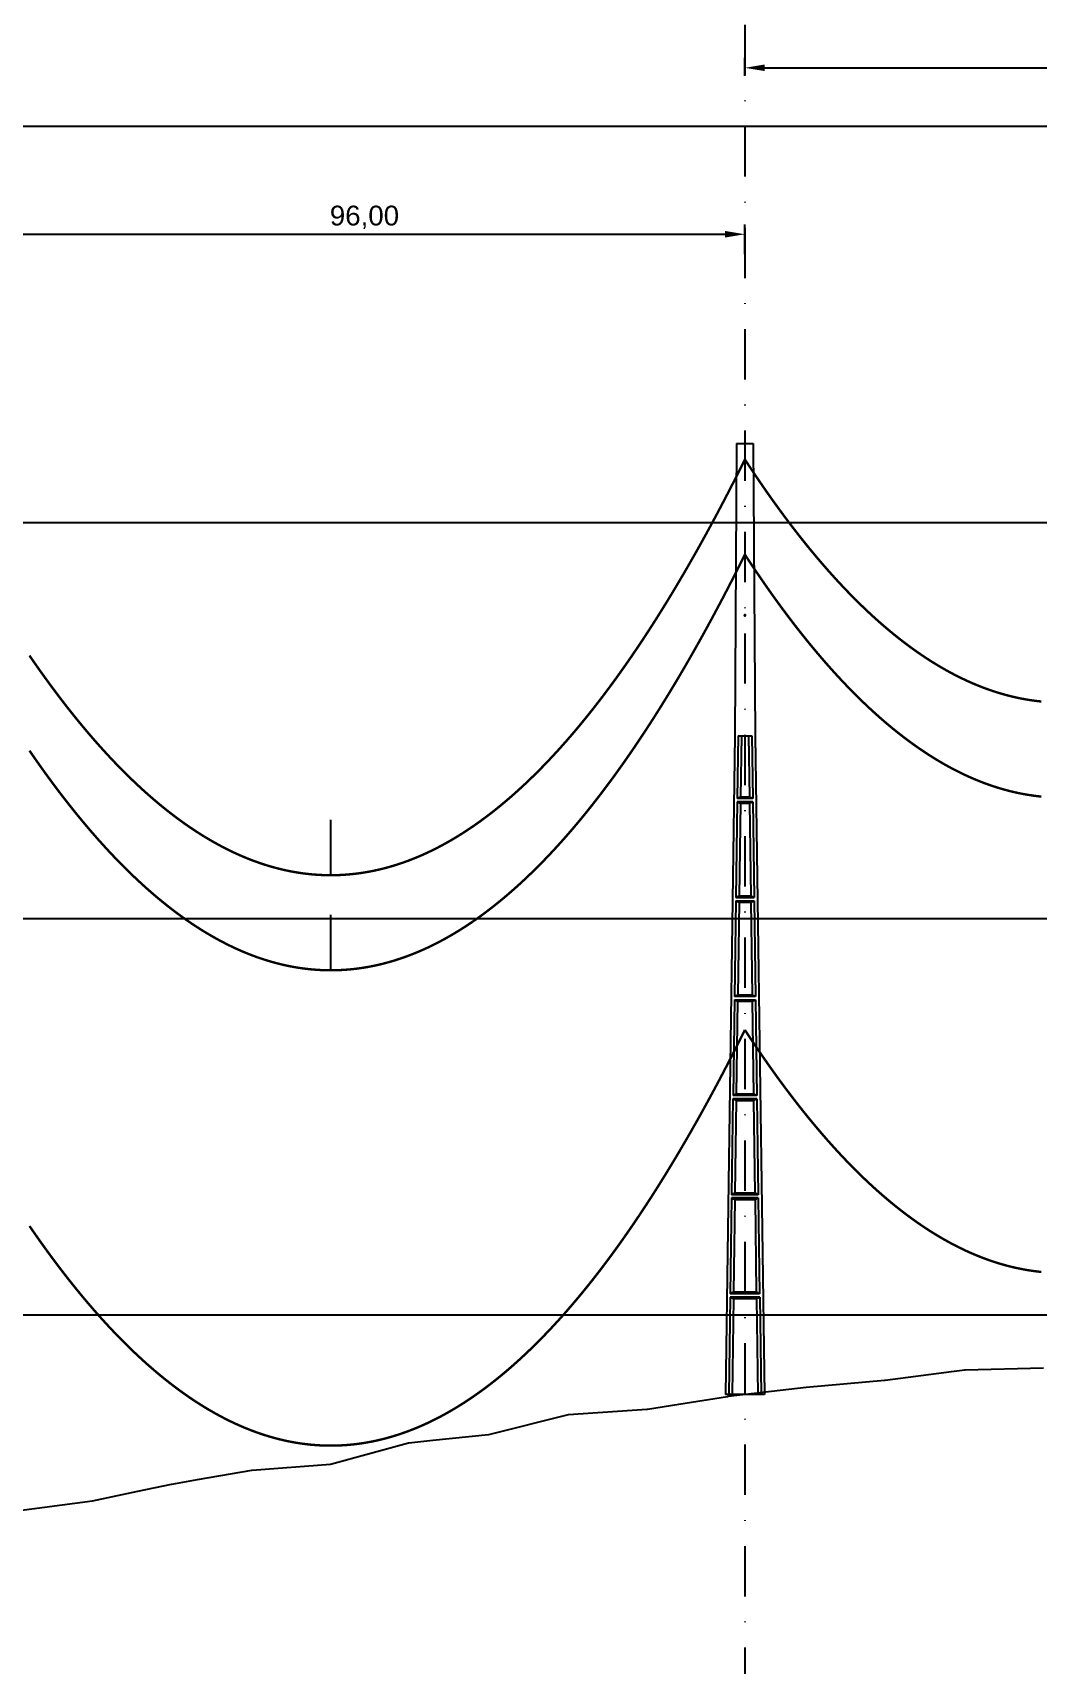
# Model space of a CAD drawing. Header units: metres. Extents: x -121 to 9872, y 3505 to 10721.
# Drawn here: x 7961.8 to 8088.5, y 8705.9 to 8911.8 of the extents above; entities that cross this region are included whole.
import ezdxf

# ---------------------------------------------------------------- set-up
doc = ezdxf.new("R2010")
doc.units = ezdxf.units.M
doc.header["$PDMODE"] = 2
doc.linetypes.add('DASHDOT', pattern=[25.4, 12.7, -6.35, 0, -6.35])
for name, color, linetype in [('CON-EOL- CA MAGNOLIA', 210, 'Continuous'), ('CON-EOL- PROJEÇÃO', 22, 'Continuous'), ('cotas', 7, 'Continuous'), ('Grade', 9, 'Continuous'), ('Ind.Rot', 8, 'DASHDOT'), ('Modelo_CotaTerreno_Perfil', 7, 'Continuous'), ('POSTE DT', 7, 'Continuous')]:
    doc.layers.add(name, color=color, linetype=linetype)
doc.styles.get("Standard").update_dxf_attribs({"font": 'arial.ttf'})
doc.dimstyles.new('ISO-25', dxfattribs={"dimtxt": 2.5, "dimasz": 2.5, "dimexe": 1.25, "dimexo": 0.625, "dimtad": 1, "dimzin": 1, "dimtxsty": 'Standard', "dimcen": 2.5, "dimaunit": 1, "dimadec": 3, "dimazin": 3, "dimtfac": 1, "dimtmove": 0, "dimatfit": 3, "dimfxlon": 1, "dimarcsym": 0})

# ---------------------------------------------------------------- blocks, each defined once
blk = doc.blocks.new('*U1')
at = {"layer": 'POSTE DT', "extrusion": (0, 1, 0)}
for p, q in [((-3.31, 378.23), (-4.05, 262)), ((-3.31, 378.23), (3.31, 378.23)), ((3.31, 378.23), (4.06, 262)), ((-4.05, 262), (-7.72, 0)), ((-4.05, 262), (-4.05, 262)), ((-2.73, 262), (-3.08, 237.05)), ((-2.73, 262), (2.75, 262)), ((-1.42, 262), (-1.77, 237.57)), ((1.43, 262), (1.77, 237.57)), ((2.75, 262), (3.1, 237.05)), ((4.06, 262), (7.72, 0)), ((-3.1, 235.74), (-3.63, 197.65)), ((3.11, 235.73), (-3.1, 235.74)), ((3.1, 237.05), (-3.08, 237.05)), ((-1.8, 235.21), (-2.32, 198.19)), ((1.8, 235.21), (2.32, 198.19)), ((3.11, 235.73), (3.65, 197.65)), ((-3.65, 196.34), (-4.19, 158.25)), ((-2.35, 195.8), (-2.87, 158.8)), ((2.35, 195.8), (2.87, 158.8)), ((3.66, 196.34), (4.2, 158.25)), ((-4.21, 156.94), (-4.74, 118.85)), ((-2.9, 156.39), (-3.42, 119.41)), ((2.91, 156.39), (3.42, 119.41)), ((4.21, 156.94), (4.75, 118.85)), ((-4.76, 117.54), (-5.29, 79.45)), ((4.77, 117.54), (-4.76, 117.54)), ((4.75, 118.85), (-4.74, 118.85)), ((-3.46, 116.98), (-3.97, 80.02)), ((3.46, 116.98), (3.98, 80.02)), ((4.77, 117.54), (5.3, 79.45)), ((-5.31, 78.14), (-5.85, 40.06)), ((5.32, 78.14), (-5.31, 78.14)), ((5.3, 79.45), (-5.29, 79.45)), ((5.32, 78.14), (5.85, 40.06)), ((-4.01, 77.57), (-4.53, 40.63)), ((4.01, 77.57), (4.53, 40.63)), ((5.85, 40.06), (-5.85, 40.06)), ((-5.86, 38.74), (-6.41, 0)), ((5.87, 38.74), (-5.86, 38.74)), ((-4.56, 38.17), (-5.1, 0)), ((4.56, 38.17), (5.1, 0)), ((5.87, 38.74), (6.41, 0)), ((-6.41, 0), (-7.72, 0)), ((-5.1, 0), (-6.41, 0)), ((5.1, 0), (-5.1, 0)), ((6.41, 0), (5.1, 0)), ((7.72, 0), (6.41, 0))]:
    blk.add_line(p, q, dxfattribs=at)
at = {"layer": 'POSTE DT', "ltscale": 3}
for points in [[(-3.65, 196.34), (3.66, 196.34)], [(-3.63, 197.65), (3.65, 197.65)], [(-4.21, 156.94), (4.21, 156.94)], [(4.2, 158.25), (-4.19, 158.25)]]:
    blk.add_lwpolyline(points, dxfattribs=at)
at = {"layer": 'POSTE DT'}
for points, knots in [([(0.25, 309.94), (0.25, 309.93), (0.25, 309.93), (0.25, 309.92), (0.25, 309.91), (0.25, 309.9), (0.25, 309.89), (0.24, 309.85), (0.22, 309.82), (0.19, 309.77), (0.16, 309.74), (0.11, 309.71), (0.08, 309.7), (0.01, 309.68), (-0.02, 309.68), (-0.08, 309.7), (-0.11, 309.71), (-0.16, 309.74), (-0.18, 309.76), (-0.21, 309.8), (-0.22, 309.82), (-0.24, 309.85), (-0.24, 309.87), (-0.25, 309.89), (-0.25, 309.9), (-0.25, 309.92), (-0.25, 309.92), (-0.25, 309.93), (-0.25, 309.94), (-0.25, 309.95), (-0.25, 309.95), (-0.25, 309.96), (-0.25, 309.97), (-0.24, 310), (-0.23, 310.02), (-0.21, 310.07), (-0.2, 310.09), (-0.15, 310.14), (-0.13, 310.15), (-0.07, 310.18), (-0.03, 310.19), (0.03, 310.19), (0.06, 310.18), (0.12, 310.16), (0.14, 310.14), (0.18, 310.11), (0.2, 310.09), (0.21, 310.06), (0.22, 310.05), (0.23, 310.04), (0.24, 310.01), (0.24, 309.99), (0.25, 309.97), (0.25, 309.96), (0.25, 309.95), (0.25, 309.94), (0.25, 309.94), (0.25, 309.94), (0.25, 309.94)], [-54.728303, -54.728303, -54.728303, -54.728303, -54.309038, -54.309038, -53.647169, -53.647169, -52.532885, -52.532885, -48.86224, -48.86224, -45.282765, -45.282765, -41.52867, -41.52867, -37.867486, -37.867486, -34.454589, -34.454589, -31.301423, -31.301423, -28.48103, -28.48103, -26.961755, -26.961755, -25.7544, -25.7544, -25.136228, -25.136228, -24.64409, -24.64409, -24.094201, -24.094201, -23.191199, -23.191199, -20.494482, -20.494482, -17.342863, -17.342863, -13.645538, -13.645538, -9.835989, -9.835989, -6.296781, -6.296781, -3.005029, -3.005029, 0, 0, 0, 1.527594, 1.527594, 3.697216, 3.697216, 4.489727, 4.489727, 5.01438, 5.01438, 5.095313, 5.095313, 5.095313, 5.095313]), ([(-3.1, 235.74), (-2.88, 235.65), (-2.67, 235.56), (-2.23, 235.39), (-2.02, 235.3), (-1.8, 235.21)], [0.055576, 0.055576, 0.055576, 0.055576, 56.767409, 56.767409, 113.50757, 113.50757, 113.50757, 113.50757]), ([(-1.77, 237.57), (-1.99, 237.49), (-2.21, 237.4), (-2.64, 237.22), (-2.86, 237.14), (-3.08, 237.05)], [0, 0, 0, 0, 56.660495, 56.660495, 113.412826, 113.412826, 113.412826, 113.412826]), ([(-1.8, 235.21), (-1.2, 235.21), (-0.6, 235.21), (0.6, 235.21), (1.2, 235.21), (1.8, 235.21)], [0, 0, 0, 0, 68.567797, 68.567797, 137.136247, 137.136247, 137.136247, 137.136247]), ([(1.77, 237.57), (1.18, 237.57), (0.59, 237.57), (-0.59, 237.57), (-1.18, 237.57), (-1.77, 237.57)], [0, 0, 0, 0, 67.306894, 67.306894, 134.614447, 134.614447, 134.614447, 134.614447]), ([(3.1, 237.05), (2.87, 237.14), (2.65, 237.23), (2.21, 237.4), (1.99, 237.49), (1.77, 237.57)], [0, 0, 0, 0, 56.738948, 56.738948, 113.38731, 113.38731, 113.38731, 113.38731]), ([(1.8, 235.21), (2.02, 235.3), (2.24, 235.38), (2.68, 235.56), (2.89, 235.65), (3.11, 235.73)], [0, 0, 0, 0, 56.845349, 56.845349, 113.599799, 113.599799, 113.599799, 113.599799]), ([(-3.65, 196.34), (-3.43, 196.25), (-3.22, 196.16), (-2.78, 195.98), (-2.57, 195.89), (-2.35, 195.8)], [0.054307, 0.054307, 0.054307, 0.054307, 63.527131, 63.527131, 127.063246, 127.063246, 127.063246, 127.063246]), ([(-2.32, 198.19), (-2.54, 198.1), (-2.76, 198.01), (-3.2, 197.83), (-3.41, 197.74), (-3.63, 197.65)], [0, 0, 0, 0, 63.412073, 63.412073, 126.777421, 126.777421, 126.777421, 126.777421]), ([(-2.35, 195.8), (-1.57, 195.8), (-0.78, 195.8), (0.79, 195.8), (1.57, 195.8), (2.35, 195.8)], [0, 0, 0, 0, 89.585713, 89.585713, 179.17191, 179.17191, 179.17191, 179.17191]), ([(2.32, 198.19), (1.55, 198.19), (0.77, 198.19), (-0.77, 198.19), (-1.55, 198.19), (-2.32, 198.19)], [0, 0, 0, 0, 88.31008, 88.31008, 176.620652, 176.620652, 176.620652, 176.620652]), ([(3.65, 197.65), (3.43, 197.74), (3.2, 197.83), (2.76, 198.01), (2.54, 198.1), (2.32, 198.19)], [0, 0, 0, 0, 63.488119, 63.488119, 126.880939, 126.880939, 126.880939, 126.880939]), ([(2.35, 195.8), (2.57, 195.89), (2.79, 195.98), (3.23, 196.16), (3.45, 196.25), (3.66, 196.34)], [0, 0, 0, 0, 63.60246, 63.60246, 127.109696, 127.109696, 127.109696, 127.109696]), ([(-4.21, 156.94), (-3.99, 156.85), (-3.77, 156.75), (-3.34, 156.57), (-3.12, 156.48), (-2.9, 156.39)], [0.053423, 0.053423, 0.053423, 0.053423, 70.429742, 70.429742, 140.90167, 140.90167, 140.90167, 140.90167]), ([(-2.87, 158.8), (-3.09, 158.71), (-3.31, 158.62), (-3.75, 158.43), (-3.97, 158.34), (-4.19, 158.25)], [0, 0, 0, 0, 70.301707, 70.301707, 140.590947, 140.590947, 140.590947, 140.590947]), ([(-2.9, 156.39), (-1.94, 156.39), (-0.97, 156.39), (0.97, 156.39), (1.94, 156.39), (2.91, 156.39)], [0, 0, 0, 0, 110.60219, 110.60219, 221.20473, 221.20473, 221.20473, 221.20473]), ([(2.87, 158.8), (1.92, 158.8), (0.96, 158.8), (-0.96, 158.8), (-1.91, 158.8), (-2.87, 158.8)], [0, 0, 0, 0, 109.314454, 109.314454, 218.629264, 218.629264, 218.629264, 218.629264]), ([(4.2, 158.25), (3.98, 158.34), (3.76, 158.44), (3.31, 158.62), (3.09, 158.71), (2.87, 158.8)], [0, 0, 0, 0, 70.379198, 70.379198, 140.659718, 140.659718, 140.659718, 140.659718]), ([(2.91, 156.39), (3.12, 156.48), (3.34, 156.57), (3.78, 156.75), (4, 156.85), (4.21, 156.94)], [0, 0, 0, 0, 70.506649, 70.506649, 140.914701, 140.914701, 140.914701, 140.914701]), ([(-4.76, 117.54), (-4.54, 117.45), (-4.32, 117.35), (-3.89, 117.17), (-3.67, 117.07), (-3.46, 116.98)], [0.052784, 0.052784, 0.052784, 0.052784, 77.438432, 77.438432, 154.950301, 154.950301, 154.950301, 154.950301]), ([(-3.42, 119.41), (-3.64, 119.32), (-3.86, 119.23), (-4.3, 119.04), (-4.52, 118.95), (-4.74, 118.85)], [0, 0, 0, 0, 77.299547, 77.299547, 154.618634, 154.618634, 154.618634, 154.618634]), ([(-3.46, 116.98), (-2.3, 116.98), (-1.15, 116.98), (1.15, 116.98), (2.31, 116.98), (3.46, 116.98)], [0, 0, 0, 0, 131.617604, 131.617604, 263.235447, 263.235447, 263.235447, 263.235447]), ([(3.42, 119.41), (2.28, 119.41), (1.14, 119.41), (-1.14, 119.41), (-2.28, 119.41), (-3.42, 119.41)], [0, 0, 0, 0, 130.319901, 130.319901, 260.640046, 260.640046, 260.640046, 260.640046]), ([(4.75, 118.85), (4.53, 118.95), (4.31, 119.04), (3.87, 119.23), (3.64, 119.32), (3.42, 119.41)], [0, 0, 0, 0, 77.381597, 77.381597, 154.66183, 154.66183, 154.66183, 154.66183]), ([(3.46, 116.98), (3.68, 117.07), (3.89, 117.17), (4.33, 117.35), (4.55, 117.45), (4.77, 117.54)], [0, 0, 0, 0, 77.520013, 77.520013, 154.938747, 154.938747, 154.938747, 154.938747]), ([(-5.31, 78.14), (-5.09, 78.05), (-4.88, 77.95), (-4.44, 77.76), (-4.23, 77.67), (-4.01, 77.57)], [0.052308, 0.052308, 0.052308, 0.052308, 84.527725, 84.527725, 169.158824, 169.158824, 169.158824, 169.158824]), ([(-3.97, 80.02), (-4.19, 79.93), (-4.41, 79.83), (-4.85, 79.64), (-5.07, 79.55), (-5.29, 79.45)], [0, 0, 0, 0, 84.379671, 84.379671, 168.809376, 168.809376, 168.809376, 168.809376]), ([(3.98, 80.02), (2.65, 80.02), (1.33, 80.02), (-1.32, 80.02), (-2.65, 80.02), (-3.97, 80.02)], [0, 0, 0, 0, 151.326157, 151.326157, 302.652465, 302.652465, 302.652465, 302.652465]), ([(5.3, 79.45), (5.08, 79.55), (4.86, 79.64), (4.42, 79.83), (4.2, 79.93), (3.98, 80.02)], [0, 0, 0, 0, 84.46863, 84.46863, 168.833721, 168.833721, 168.833721, 168.833721]), ([(4.01, 77.57), (4.23, 77.67), (4.45, 77.76), (4.88, 77.95), (5.1, 78.05), (5.32, 78.14)], [0, 0, 0, 0, 84.616316, 84.616316, 169.129178, 169.129178, 169.129178, 169.129178]), ([(-4.01, 77.57), (-2.67, 77.57), (-1.34, 77.57), (1.34, 77.57), (2.67, 77.57), (4.01, 77.57)], [0, 0, 0, 0, 152.632212, 152.632212, 305.264569, 305.264569, 305.264569, 305.264569]), ([(-4.53, 40.63), (-4.75, 40.53), (-4.97, 40.44), (-5.41, 40.25), (-5.63, 40.15), (-5.85, 40.06)], [0, 0, 0, 0, 91.523648, 91.523648, 183.126775, 183.126775, 183.126775, 183.126775]), ([(4.53, 40.63), (3.02, 40.63), (1.51, 40.63), (-1.51, 40.63), (-3.02, 40.63), (-4.53, 40.63)], [0, 0, 0, 0, 172.33304, 172.33304, 344.666151, 344.666151, 344.666151, 344.666151]), ([(5.85, 40.06), (5.63, 40.15), (5.41, 40.25), (4.97, 40.44), (4.75, 40.53), (4.53, 40.63)], [0, 0, 0, 0, 91.621326, 91.621326, 183.137324, 183.137324, 183.137324, 183.137324]), ([(-5.86, 38.74), (-5.65, 38.65), (-5.43, 38.55), (-5, 38.36), (-4.78, 38.26), (-4.56, 38.17)], [0.026524, 0.026524, 0.026524, 0.026524, 91.679563, 91.679563, 183.466041, 183.466041, 183.466041, 183.466041]), ([(-4.56, 38.17), (-3.04, 38.17), (-1.52, 38.17), (1.52, 38.17), (3.04, 38.17), (4.56, 38.17)], [0, 0, 0, 0, 173.646192, 173.646192, 347.292451, 347.292451, 347.292451, 347.292451]), ([(4.56, 38.17), (4.78, 38.26), (5, 38.36), (5.43, 38.55), (5.65, 38.65), (5.87, 38.74)], [0, 0, 0, 0, 91.776928, 91.776928, 183.448614, 183.448614, 183.448614, 183.448614])]:
    blk.add_open_spline(points, degree=3, knots=knots, dxfattribs=at)
blk = doc.blocks.new('*D140')
at = {"layer": 'cotas', "color": 0, "lineweight": -2, "transparency": 16777216}
for p, q in [((7955.64, 8883.87), (7955.64, 8887.62)), ((8051.64, 8883.87), (8051.64, 8887.62)), ((7958.14, 8886.37), (8049.14, 8886.37))]:
    blk.add_line(p, q, dxfattribs=at)
at = {"layer": 'cotas', "color": 0, "transparency": 16777216}
for points in [[(7958.14, 8886.79), (7958.14, 8885.96), (7955.64, 8886.37)], [(8049.14, 8886.79), (8049.14, 8885.96), (8051.64, 8886.37)]]:
    blk.add_solid(points, dxfattribs=at)
at = {"layer": 'Defpoints', "color": 0, "transparency": 16777216}
for p in [(8051.64, 8886.37), (8051.64, 8859.94), (7955.64, 8844.2)]:
    blk.add_point(p, dxfattribs=at)
at = {"layer": 'cotas', "color": 0, "transparency": 16777216, "insert": (8003.64, 8888.5), "char_height": 2.5, "attachment_point": 5}
blk.add_mtext('96,00', dxfattribs=at)
blk = doc.blocks.new('*D141')
at = {"layer": 'cotas', "color": 0, "lineweight": -2, "transparency": 16777216}
for p, q in [((8051.64, 8906.38), (8051.64, 8908.63)), ((8146.79, 8906.38), (8146.79, 8908.63)), ((8054.14, 8907.38), (8144.29, 8907.38))]:
    blk.add_line(p, q, dxfattribs=at)
at = {"layer": 'cotas', "color": 0, "transparency": 16777216}
for points in [[(8054.14, 8907.8), (8054.14, 8906.97), (8051.64, 8907.38)], [(8144.29, 8907.8), (8144.29, 8906.97), (8146.79, 8907.38)]]:
    blk.add_solid(points, dxfattribs=at)
at = {"layer": 'Defpoints', "color": 0, "transparency": 16777216}
for p in [(8146.79, 8907.38), (8146.79, 8887.77), (8051.64, 8859.94)]:
    blk.add_point(p, dxfattribs=at)
at = {"layer": 'cotas', "color": 0, "transparency": 16777216, "insert": (8099.22, 8909.28), "char_height": 2.5, "attachment_point": 5}
blk.add_mtext('95.15', dxfattribs=at)

msp = doc.modelspace()

# ---------------------------------------------------------------- linework, layer by layer
at = {"layer": 'CON-EOL- CA MAGNOLIA'}
for p, q in [((7999.388, 8805.47), (7999.388, 8812.47)), ((7999.388, 8793.471), (7999.388, 8800.471)), ((7999.388, 8793.47), (7999.388, 8800.471))]:
    msp.add_line(p, q, dxfattribs=at)
at = {"layer": 'CON-EOL- CA MAGNOLIA', "const_width": 0.3}
for points in [[(7961.376, 8833.19), (7961.854, 8832.496), (7962.332, 8831.812), (7962.809, 8831.136), (7963.287, 8830.469), (7963.764, 8829.811), (7964.242, 8829.162), (7964.72, 8828.522), (7965.197, 8827.89), (7965.675, 8827.267), (7966.152, 8826.653), (7966.63, 8826.048), (7967.108, 8825.451), (7967.585, 8824.864), (7968.063, 8824.285), (7968.541, 8823.715), (7969.018, 8823.154), (7969.496, 8822.601), (7969.973, 8822.058), (7970.451, 8821.523), (7970.929, 8820.997), (7971.406, 8820.48), (7971.884, 8819.971), (7972.361, 8819.471), (7972.839, 8818.98), (7973.317, 8818.498), (7973.794, 8818.025), (7974.272, 8817.561), (7974.749, 8817.105), (7975.227, 8816.658), (7975.705, 8816.22), (7976.182, 8815.79), (7976.66, 8815.369), (7977.138, 8814.958), (7977.615, 8814.554), (7978.093, 8814.16), (7978.57, 8813.774), (7979.048, 8813.398), (7979.526, 8813.03), (7980.003, 8812.67), (7980.481, 8812.32), (7980.958, 8811.978), (7981.436, 8811.645), (7981.914, 8811.32), (7982.391, 8811.005), (7982.869, 8810.698), (7983.346, 8810.4), (7983.824, 8810.111), (7984.302, 8809.831), (7984.779, 8809.559), (7985.257, 8809.296), (7985.735, 8809.041), (7986.212, 8808.796), (7986.69, 8808.559), (7987.167, 8808.331), (7987.645, 8808.112), (7988.123, 8807.901), (7988.6, 8807.7), (7989.078, 8807.507), (7989.555, 8807.322), (7990.033, 8807.147), (7990.511, 8806.98), (7990.988, 8806.822), (7991.466, 8806.673), (7991.944, 8806.532), (7992.421, 8806.4), (7992.899, 8806.277), (7993.376, 8806.163), (7993.854, 8806.057), (7994.332, 8805.96), (7994.809, 8805.872), (7995.287, 8805.793), (7995.764, 8805.722), (7996.242, 8805.66), (7996.72, 8805.607), (7997.197, 8805.562), (7997.675, 8805.527), (7998.152, 8805.5), (7998.63, 8805.481), (7999.108, 8805.472), (7999.585, 8805.471), (8000.063, 8805.479), (8000.541, 8805.496), (8001.018, 8805.521), (8001.496, 8805.556), (8001.973, 8805.599), (8002.451, 8805.65), (8002.929, 8805.71), (8003.406, 8805.78), (8003.884, 8805.858), (8004.361, 8805.944), (8004.839, 8806.04), (8005.317, 8806.144), (8005.794, 8806.256), (8006.272, 8806.378), (8006.749, 8806.508), (8007.227, 8806.647), (8007.705, 8806.795), (8008.182, 8806.952), (8008.66, 8807.117), (8009.138, 8807.291), (8009.615, 8807.474), (8010.093, 8807.665), (8010.57, 8807.865), (8011.048, 8808.074), (8011.526, 8808.292), (8012.003, 8808.519), (8012.481, 8808.754), (8012.958, 8808.998), (8013.436, 8809.251), (8013.914, 8809.512), (8014.391, 8809.782), (8014.869, 8810.061), (8015.346, 8810.349), (8015.824, 8810.645), (8016.302, 8810.951), (8016.779, 8811.265), (8017.257, 8811.587), (8017.735, 8811.919), (8018.212, 8812.259), (8018.69, 8812.608), (8019.167, 8812.966), (8019.645, 8813.332), (8020.123, 8813.708), (8020.6, 8814.092), (8021.078, 8814.485), (8021.555, 8814.886), (8022.033, 8815.297), (8022.511, 8815.716), (8022.988, 8816.144), (8023.466, 8816.58), (8023.944, 8817.026), (8024.421, 8817.48), (8024.899, 8817.943), (8025.376, 8818.415), (8025.854, 8818.895), (8026.332, 8819.385), (8026.809, 8819.883), (8027.287, 8820.39), (8027.764, 8820.906), (8028.242, 8821.43), (8028.72, 8821.963), (8029.197, 8822.505), (8029.675, 8823.056), (8030.152, 8823.616), (8030.63, 8824.184), (8031.108, 8824.762), (8031.585, 8825.348), (8032.063, 8825.942), (8032.541, 8826.546), (8033.018, 8827.159), (8033.496, 8827.78), (8033.973, 8828.41), (8034.451, 8829.049), (8034.929, 8829.697), (8035.406, 8830.353), (8035.884, 8831.019), (8036.361, 8831.693), (8036.839, 8832.376), (8037.317, 8833.068), (8037.794, 8833.768), (8038.272, 8834.478), (8038.749, 8835.196), (8039.227, 8835.923), (8039.705, 8836.659), (8040.182, 8837.404), (8040.66, 8838.158), (8041.138, 8838.921), (8041.615, 8839.692), (8042.093, 8840.472), (8042.57, 8841.261), (8043.048, 8842.059), (8043.526, 8842.866), (8044.003, 8843.682), (8044.481, 8844.506), (8044.958, 8845.34), (8045.436, 8846.182), (8045.914, 8847.033), (8046.391, 8847.893), (8046.869, 8848.762), (8047.346, 8849.64), (8047.824, 8850.526), (8048.302, 8851.422), (8048.779, 8852.326), (8049.257, 8853.24), (8049.735, 8854.162), (8050.212, 8855.093), (8050.69, 8856.033), (8051.167, 8856.982), (8051.645, 8857.94)], [(8051.645, 8857.94), (8052.118, 8857.217), (8052.592, 8856.502), (8053.065, 8855.796), (8053.539, 8855.099), (8054.012, 8854.41), (8054.485, 8853.73), (8054.959, 8853.058), (8055.432, 8852.396), (8055.905, 8851.742), (8056.379, 8851.096), (8056.852, 8850.46), (8057.326, 8849.832), (8057.799, 8849.212), (8058.272, 8848.602), (8058.746, 8848), (8059.219, 8847.406), (8059.693, 8846.821), (8060.166, 8846.245), (8060.639, 8845.678), (8061.113, 8845.119), (8061.586, 8844.569), (8062.059, 8844.027), (8062.533, 8843.494), (8063.006, 8842.97), (8063.48, 8842.454), (8063.953, 8841.948), (8064.426, 8841.449), (8064.9, 8840.959), (8065.373, 8840.478), (8065.846, 8840.006), (8066.32, 8839.542), (8066.793, 8839.087), (8067.267, 8838.64), (8067.74, 8838.202), (8068.213, 8837.773), (8068.687, 8837.352), (8069.16, 8836.94), (8069.634, 8836.536), (8070.107, 8836.141), (8070.58, 8835.755), (8071.054, 8835.377), (8071.527, 8835.008), (8072, 8834.648), (8072.474, 8834.296), (8072.947, 8833.953), (8073.421, 8833.618), (8073.894, 8833.292), (8074.367, 8832.975), (8074.841, 8832.666), (8075.314, 8832.365), (8075.788, 8832.074), (8076.261, 8831.791), (8076.734, 8831.516), (8077.208, 8831.25), (8077.681, 8830.993), (8078.154, 8830.744), (8078.628, 8830.504), (8079.101, 8830.273), (8079.575, 8830.05), (8080.048, 8829.836), (8080.521, 8829.63), (8080.995, 8829.433), (8081.468, 8829.244), (8081.942, 8829.064), (8082.415, 8828.893), (8082.888, 8828.73), (8083.362, 8828.576), (8083.835, 8828.431), (8084.308, 8828.294), (8084.782, 8828.165), (8085.255, 8828.045), (8085.729, 8827.934), (8086.202, 8827.832), (8086.675, 8827.737), (8087.149, 8827.652), (8087.622, 8827.575), (8088.095, 8827.507), (8088.569, 8827.447), (8089.042, 8827.396)], [(7961.376, 8821.19), (7961.854, 8820.497), (7962.332, 8819.812), (7962.809, 8819.136), (7963.287, 8818.469), (7963.764, 8817.811), (7964.242, 8817.162), (7964.72, 8816.521), (7965.197, 8815.89), (7965.675, 8815.267), (7966.152, 8814.653), (7966.63, 8814.048), (7967.108, 8813.451), (7967.585, 8812.864), (7968.063, 8812.285), (7968.541, 8811.715), (7969.018, 8811.154), (7969.496, 8810.601), (7969.973, 8810.058), (7970.451, 8809.523), (7970.929, 8808.997), (7971.406, 8808.48), (7971.884, 8807.971), (7972.361, 8807.471), (7972.839, 8806.981), (7973.317, 8806.498), (7973.794, 8806.025), (7974.272, 8805.561), (7974.749, 8805.105), (7975.227, 8804.658), (7975.705, 8804.22), (7976.182, 8803.79), (7976.66, 8803.369), (7977.138, 8802.958), (7977.615, 8802.554), (7978.093, 8802.16), (7978.57, 8801.774), (7979.048, 8801.398), (7979.526, 8801.03), (7980.003, 8800.67), (7980.481, 8800.32), (7980.958, 8799.978), (7981.436, 8799.645), (7981.914, 8799.321), (7982.391, 8799.005), (7982.869, 8798.698), (7983.346, 8798.4), (7983.824, 8798.111), (7984.302, 8797.83), (7984.779, 8797.559), (7985.257, 8797.296), (7985.735, 8797.041), (7986.212, 8796.796), (7986.69, 8796.559), (7987.167, 8796.331), (7987.645, 8796.112), (7988.123, 8795.901), (7988.6, 8795.7), (7989.078, 8795.507), (7989.555, 8795.322), (7990.033, 8795.147), (7990.511, 8794.98), (7990.988, 8794.822), (7991.466, 8794.673), (7991.944, 8794.532), (7992.421, 8794.4), (7992.899, 8794.277), (7993.376, 8794.163), (7993.854, 8794.057), (7994.332, 8793.96), (7994.809, 8793.872), (7995.287, 8793.793), (7995.764, 8793.722), (7996.242, 8793.66), (7996.72, 8793.607), (7997.197, 8793.562), (7997.675, 8793.527), (7998.152, 8793.5), (7998.63, 8793.482), (7999.108, 8793.472), (7999.585, 8793.471), (8000.063, 8793.479), (8000.541, 8793.496), (8001.018, 8793.521), (8001.496, 8793.556), (8001.973, 8793.598), (8002.451, 8793.65), (8002.929, 8793.711), (8003.406, 8793.78), (8003.884, 8793.858), (8004.361, 8793.944), (8004.839, 8794.039), (8005.317, 8794.144), (8005.794, 8794.256), (8006.272, 8794.378), (8006.749, 8794.508), (8007.227, 8794.647), (8007.705, 8794.795), (8008.182, 8794.952), (8008.66, 8795.117), (8009.138, 8795.291), (8009.615, 8795.474), (8010.093, 8795.665), (8010.57, 8795.865), (8011.048, 8796.074), (8011.526, 8796.292), (8012.003, 8796.519), (8012.481, 8796.754), (8012.958, 8796.998), (8013.436, 8797.25), (8013.914, 8797.512), (8014.391, 8797.782), (8014.869, 8798.061), (8015.346, 8798.349), (8015.824, 8798.645), (8016.302, 8798.951), (8016.779, 8799.265), (8017.257, 8799.587), (8017.735, 8799.919), (8018.212, 8800.259), (8018.69, 8800.608), (8019.167, 8800.966), (8019.645, 8801.332), (8020.123, 8801.708), (8020.6, 8802.092), (8021.078, 8802.485), (8021.555, 8802.886), (8022.033, 8803.297), (8022.511, 8803.716), (8022.988, 8804.144), (8023.466, 8804.58), (8023.944, 8805.026), (8024.421, 8805.48), (8024.899, 8805.943), (8025.376, 8806.415), (8025.854, 8806.895), (8026.332, 8807.385), (8026.809, 8807.883), (8027.287, 8808.39), (8027.764, 8808.905), (8028.242, 8809.43), (8028.72, 8809.963), (8029.197, 8810.505), (8029.675, 8811.056), (8030.152, 8811.616), (8030.63, 8812.184), (8031.108, 8812.762), (8031.585, 8813.348), (8032.063, 8813.943), (8032.541, 8814.546), (8033.018, 8815.159), (8033.496, 8815.78), (8033.973, 8816.41), (8034.451, 8817.049), (8034.929, 8817.697), (8035.406, 8818.353), (8035.884, 8819.019), (8036.361, 8819.693), (8036.839, 8820.376), (8037.317, 8821.068), (8037.794, 8821.768), (8038.272, 8822.478), (8038.749, 8823.196), (8039.227, 8823.923), (8039.705, 8824.659), (8040.182, 8825.404), (8040.66, 8826.158), (8041.138, 8826.92), (8041.615, 8827.692), (8042.093, 8828.472), (8042.57, 8829.261), (8043.048, 8830.059), (8043.526, 8830.866), (8044.003, 8831.682), (8044.481, 8832.506), (8044.958, 8833.34), (8045.436, 8834.182), (8045.914, 8835.033), (8046.391, 8835.893), (8046.869, 8836.762), (8047.346, 8837.64), (8047.824, 8838.526), (8048.302, 8839.422), (8048.779, 8840.326), (8049.257, 8841.24), (8049.735, 8842.162), (8050.212, 8843.093), (8050.69, 8844.033), (8051.167, 8844.982), (8051.645, 8845.94)], [(7961.376, 8821.19), (7961.854, 8820.496), (7962.332, 8819.812), (7962.809, 8819.136), (7963.287, 8818.469), (7963.764, 8817.811), (7964.242, 8817.162), (7964.72, 8816.522), (7965.197, 8815.89), (7965.675, 8815.267), (7966.152, 8814.653), (7966.63, 8814.048), (7967.108, 8813.451), (7967.585, 8812.864), (7968.063, 8812.285), (7968.541, 8811.715), (7969.018, 8811.154), (7969.496, 8810.601), (7969.973, 8810.058), (7970.451, 8809.523), (7970.929, 8808.997), (7971.406, 8808.48), (7971.884, 8807.971), (7972.361, 8807.471), (7972.839, 8806.98), (7973.317, 8806.498), (7973.794, 8806.025), (7974.272, 8805.561), (7974.749, 8805.105), (7975.227, 8804.658), (7975.705, 8804.22), (7976.182, 8803.79), (7976.66, 8803.369), (7977.138, 8802.958), (7977.615, 8802.554), (7978.093, 8802.16), (7978.57, 8801.774), (7979.048, 8801.398), (7979.526, 8801.03), (7980.003, 8800.67), (7980.481, 8800.32), (7980.958, 8799.978), (7981.436, 8799.645), (7981.914, 8799.32), (7982.391, 8799.005), (7982.869, 8798.698), (7983.346, 8798.4), (7983.824, 8798.111), (7984.302, 8797.831), (7984.779, 8797.559), (7985.257, 8797.296), (7985.735, 8797.041), (7986.212, 8796.796), (7986.69, 8796.559), (7987.167, 8796.331), (7987.645, 8796.112), (7988.123, 8795.901), (7988.6, 8795.7), (7989.078, 8795.507), (7989.555, 8795.322), (7990.033, 8795.147), (7990.511, 8794.98), (7990.988, 8794.822), (7991.466, 8794.673), (7991.944, 8794.532), (7992.421, 8794.4), (7992.899, 8794.277), (7993.376, 8794.163), (7993.854, 8794.057), (7994.332, 8793.96), (7994.809, 8793.872), (7995.287, 8793.793), (7995.764, 8793.722), (7996.242, 8793.66), (7996.72, 8793.607), (7997.197, 8793.562), (7997.675, 8793.527), (7998.152, 8793.5), (7998.63, 8793.481), (7999.108, 8793.472), (7999.585, 8793.471), (8000.063, 8793.479), (8000.541, 8793.496), (8001.018, 8793.521), (8001.496, 8793.556), (8001.973, 8793.598), (8002.451, 8793.65), (8002.929, 8793.71), (8003.406, 8793.78), (8003.884, 8793.857), (8004.361, 8793.944), (8004.839, 8794.04), (8005.317, 8794.144), (8005.794, 8794.256), (8006.272, 8794.378), (8006.749, 8794.508), (8007.227, 8794.647), (8007.705, 8794.795), (8008.182, 8794.952), (8008.66, 8795.117), (8009.138, 8795.291), (8009.615, 8795.474), (8010.093, 8795.665), (8010.57, 8795.865), (8011.048, 8796.074), (8011.526, 8796.292), (8012.003, 8796.519), (8012.481, 8796.754), (8012.958, 8796.998), (8013.436, 8797.251), (8013.914, 8797.512), (8014.391, 8797.782), (8014.869, 8798.061), (8015.346, 8798.349), (8015.824, 8798.645), (8016.302, 8798.951), (8016.779, 8799.265), (8017.257, 8799.587), (8017.735, 8799.919), (8018.212, 8800.259), (8018.69, 8800.608), (8019.167, 8800.966), (8019.645, 8801.332), (8020.123, 8801.708), (8020.6, 8802.092), (8021.078, 8802.485), (8021.555, 8802.886), (8022.033, 8803.297), (8022.511, 8803.716), (8022.988, 8804.144), (8023.466, 8804.58), (8023.944, 8805.026), (8024.421, 8805.48), (8024.899, 8805.943), (8025.376, 8806.415), (8025.854, 8806.895), (8026.332, 8807.385), (8026.809, 8807.883), (8027.287, 8808.39), (8027.764, 8808.906), (8028.242, 8809.43), (8028.72, 8809.963), (8029.197, 8810.505), (8029.675, 8811.056), (8030.152, 8811.616), (8030.63, 8812.184), (8031.108, 8812.762), (8031.585, 8813.348), (8032.063, 8813.942), (8032.541, 8814.546), (8033.018, 8815.159), (8033.496, 8815.78), (8033.973, 8816.41), (8034.451, 8817.049), (8034.929, 8817.697), (8035.406, 8818.353), (8035.884, 8819.019), (8036.361, 8819.693), (8036.839, 8820.376), (8037.317, 8821.068), (8037.794, 8821.768), (8038.272, 8822.478), (8038.749, 8823.196), (8039.227, 8823.923), (8039.705, 8824.659), (8040.182, 8825.404), (8040.66, 8826.158), (8041.138, 8826.92), (8041.615, 8827.692), (8042.093, 8828.472), (8042.57, 8829.261), (8043.048, 8830.059), (8043.526, 8830.866), (8044.003, 8831.682), (8044.481, 8832.506), (8044.958, 8833.34), (8045.436, 8834.182), (8045.914, 8835.033), (8046.391, 8835.893), (8046.869, 8836.762), (8047.346, 8837.64), (8047.824, 8838.526), (8048.302, 8839.422), (8048.779, 8840.326), (8049.257, 8841.24), (8049.735, 8842.162), (8050.212, 8843.093), (8050.69, 8844.033), (8051.167, 8844.982), (8051.645, 8845.94)], [(8051.645, 8845.94), (8052.118, 8845.217), (8052.592, 8844.502), (8053.065, 8843.796), (8053.539, 8843.099), (8054.012, 8842.41), (8054.485, 8841.73), (8054.959, 8841.058), (8055.432, 8840.396), (8055.905, 8839.742), (8056.379, 8839.096), (8056.852, 8838.46), (8057.326, 8837.832), (8057.799, 8837.212), (8058.272, 8836.602), (8058.746, 8836), (8059.219, 8835.406), (8059.693, 8834.821), (8060.166, 8834.245), (8060.639, 8833.678), (8061.113, 8833.119), (8061.586, 8832.569), (8062.059, 8832.027), (8062.533, 8831.494), (8063.006, 8830.97), (8063.48, 8830.454), (8063.953, 8829.947), (8064.426, 8829.449), (8064.9, 8828.959), (8065.373, 8828.478), (8065.846, 8828.006), (8066.32, 8827.542), (8066.793, 8827.087), (8067.267, 8826.64), (8067.74, 8826.202), (8068.213, 8825.773), (8068.687, 8825.352), (8069.16, 8824.94), (8069.634, 8824.536), (8070.107, 8824.141), (8070.58, 8823.755), (8071.054, 8823.377), (8071.527, 8823.008), (8072, 8822.648), (8072.474, 8822.296), (8072.947, 8821.953), (8073.421, 8821.618), (8073.894, 8821.292), (8074.367, 8820.974), (8074.841, 8820.666), (8075.314, 8820.365), (8075.788, 8820.074), (8076.261, 8819.791), (8076.734, 8819.516), (8077.208, 8819.25), (8077.681, 8818.993), (8078.154, 8818.744), (8078.628, 8818.504), (8079.101, 8818.273), (8079.575, 8818.05), (8080.048, 8817.836), (8080.521, 8817.63), (8080.995, 8817.433), (8081.468, 8817.244), (8081.942, 8817.064), (8082.415, 8816.893), (8082.888, 8816.73), (8083.362, 8816.576), (8083.835, 8816.431), (8084.308, 8816.294), (8084.782, 8816.165), (8085.255, 8816.045), (8085.729, 8815.934), (8086.202, 8815.831), (8086.675, 8815.737), (8087.149, 8815.652), (8087.622, 8815.575), (8088.095, 8815.507), (8088.569, 8815.447), (8089.042, 8815.396)], [(8051.645, 8845.94), (8052.118, 8845.217), (8052.592, 8844.502), (8053.065, 8843.796), (8053.539, 8843.099), (8054.012, 8842.41), (8054.485, 8841.73), (8054.959, 8841.058), (8055.432, 8840.396), (8055.905, 8839.742), (8056.379, 8839.096), (8056.852, 8838.46), (8057.326, 8837.832), (8057.799, 8837.212), (8058.272, 8836.602), (8058.746, 8836), (8059.219, 8835.406), (8059.693, 8834.821), (8060.166, 8834.245), (8060.639, 8833.678), (8061.113, 8833.119), (8061.586, 8832.569), (8062.059, 8832.027), (8062.533, 8831.494), (8063.006, 8830.97), (8063.48, 8830.454), (8063.953, 8829.947), (8064.426, 8829.449), (8064.9, 8828.959), (8065.373, 8828.478), (8065.846, 8828.006), (8066.32, 8827.542), (8066.793, 8827.087), (8067.267, 8826.64), (8067.74, 8826.202), (8068.213, 8825.773), (8068.687, 8825.352), (8069.16, 8824.94), (8069.634, 8824.536), (8070.107, 8824.141), (8070.58, 8823.755), (8071.054, 8823.377), (8071.527, 8823.008), (8072, 8822.648), (8072.474, 8822.296), (8072.947, 8821.953), (8073.421, 8821.618), (8073.894, 8821.292), (8074.367, 8820.975), (8074.841, 8820.666), (8075.314, 8820.365), (8075.788, 8820.074), (8076.261, 8819.791), (8076.734, 8819.516), (8077.208, 8819.25), (8077.681, 8818.993), (8078.154, 8818.744), (8078.628, 8818.504), (8079.101, 8818.273), (8079.575, 8818.05), (8080.048, 8817.836), (8080.521, 8817.63), (8080.995, 8817.433), (8081.468, 8817.244), (8081.942, 8817.064), (8082.415, 8816.893), (8082.888, 8816.73), (8083.362, 8816.576), (8083.835, 8816.431), (8084.308, 8816.294), (8084.782, 8816.165), (8085.255, 8816.045), (8085.729, 8815.934), (8086.202, 8815.831), (8086.675, 8815.737), (8087.149, 8815.652), (8087.622, 8815.575), (8088.095, 8815.507), (8088.569, 8815.447), (8089.042, 8815.396)]]:
    msp.add_lwpolyline(points, dxfattribs=at)
at = {"layer": 'CON-EOL- PROJEÇÃO', "const_width": 0.3}
for points in [[(7961.376, 8761.19), (7961.854, 8760.496), (7962.332, 8759.812), (7962.809, 8759.136), (7963.287, 8758.469), (7963.764, 8757.811), (7964.242, 8757.162), (7964.72, 8756.522), (7965.197, 8755.89), (7965.675, 8755.267), (7966.152, 8754.653), (7966.63, 8754.048), (7967.108, 8753.451), (7967.585, 8752.864), (7968.063, 8752.285), (7968.541, 8751.715), (7969.018, 8751.154), (7969.496, 8750.601), (7969.973, 8750.058), (7970.451, 8749.523), (7970.929, 8748.997), (7971.406, 8748.48), (7971.884, 8747.971), (7972.361, 8747.471), (7972.839, 8746.98), (7973.317, 8746.498), (7973.794, 8746.025), (7974.272, 8745.561), (7974.749, 8745.105), (7975.227, 8744.658), (7975.705, 8744.22), (7976.182, 8743.79), (7976.66, 8743.369), (7977.138, 8742.958), (7977.615, 8742.554), (7978.093, 8742.16), (7978.57, 8741.774), (7979.048, 8741.398), (7979.526, 8741.03), (7980.003, 8740.67), (7980.481, 8740.32), (7980.958, 8739.978), (7981.436, 8739.645), (7981.914, 8739.32), (7982.391, 8739.005), (7982.869, 8738.698), (7983.346, 8738.4), (7983.824, 8738.111), (7984.302, 8737.83), (7984.779, 8737.559), (7985.257, 8737.296), (7985.735, 8737.041), (7986.212, 8736.796), (7986.69, 8736.559), (7987.167, 8736.331), (7987.645, 8736.112), (7988.123, 8735.901), (7988.6, 8735.7), (7989.078, 8735.507), (7989.555, 8735.322), (7990.033, 8735.147), (7990.511, 8734.98), (7990.988, 8734.822), (7991.466, 8734.673), (7991.944, 8734.532), (7992.421, 8734.4), (7992.899, 8734.277), (7993.376, 8734.163), (7993.854, 8734.057), (7994.332, 8733.96), (7994.809, 8733.872), (7995.287, 8733.793), (7995.764, 8733.722), (7996.242, 8733.66), (7996.72, 8733.607), (7997.197, 8733.563), (7997.675, 8733.527), (7998.152, 8733.5), (7998.63, 8733.482), (7999.108, 8733.472), (7999.585, 8733.471), (8000.063, 8733.479), (8000.541, 8733.496), (8001.018, 8733.521), (8001.496, 8733.556), (8001.973, 8733.599), (8002.451, 8733.65), (8002.929, 8733.71), (8003.406, 8733.78), (8003.884, 8733.858), (8004.361, 8733.944), (8004.839, 8734.04), (8005.317, 8734.144), (8005.794, 8734.256), (8006.272, 8734.378), (8006.749, 8734.508), (8007.227, 8734.647), (8007.705, 8734.795), (8008.182, 8734.952), (8008.66, 8735.117), (8009.138, 8735.291), (8009.615, 8735.474), (8010.093, 8735.665), (8010.57, 8735.865), (8011.048, 8736.074), (8011.526, 8736.292), (8012.003, 8736.519), (8012.481, 8736.754), (8012.958, 8736.998), (8013.436, 8737.251), (8013.914, 8737.512), (8014.391, 8737.782), (8014.869, 8738.061), (8015.346, 8738.349), (8015.824, 8738.645), (8016.302, 8738.951), (8016.779, 8739.265), (8017.257, 8739.587), (8017.735, 8739.919), (8018.212, 8740.259), (8018.69, 8740.608), (8019.167, 8740.966), (8019.645, 8741.332), (8020.123, 8741.708), (8020.6, 8742.092), (8021.078, 8742.485), (8021.555, 8742.886), (8022.033, 8743.297), (8022.511, 8743.716), (8022.988, 8744.144), (8023.466, 8744.58), (8023.944, 8745.026), (8024.421, 8745.48), (8024.899, 8745.943), (8025.376, 8746.415), (8025.854, 8746.895), (8026.332, 8747.385), (8026.809, 8747.883), (8027.287, 8748.39), (8027.764, 8748.906), (8028.242, 8749.43), (8028.72, 8749.963), (8029.197, 8750.505), (8029.675, 8751.056), (8030.152, 8751.616), (8030.63, 8752.184), (8031.108, 8752.762), (8031.585, 8753.348), (8032.063, 8753.942), (8032.541, 8754.546), (8033.018, 8755.159), (8033.496, 8755.78), (8033.973, 8756.41), (8034.451, 8757.049), (8034.929, 8757.697), (8035.406, 8758.353), (8035.884, 8759.019), (8036.361, 8759.693), (8036.839, 8760.376), (8037.317, 8761.068), (8037.794, 8761.768), (8038.272, 8762.478), (8038.749, 8763.196), (8039.227, 8763.923), (8039.705, 8764.659), (8040.182, 8765.404), (8040.66, 8766.158), (8041.138, 8766.921), (8041.615, 8767.692), (8042.093, 8768.472), (8042.57, 8769.261), (8043.048, 8770.059), (8043.526, 8770.866), (8044.003, 8771.682), (8044.481, 8772.506), (8044.958, 8773.34), (8045.436, 8774.182), (8045.914, 8775.033), (8046.391, 8775.893), (8046.869, 8776.762), (8047.346, 8777.64), (8047.824, 8778.526), (8048.302, 8779.422), (8048.779, 8780.326), (8049.257, 8781.24), (8049.735, 8782.162), (8050.212, 8783.093), (8050.69, 8784.033), (8051.167, 8784.982), (8051.645, 8785.94)], [(8051.645, 8785.94), (8052.118, 8785.217), (8052.592, 8784.502), (8053.065, 8783.796), (8053.539, 8783.098), (8054.012, 8782.41), (8054.485, 8781.73), (8054.959, 8781.058), (8055.432, 8780.396), (8055.905, 8779.742), (8056.379, 8779.096), (8056.852, 8778.46), (8057.326, 8777.832), (8057.799, 8777.212), (8058.272, 8776.602), (8058.746, 8776), (8059.219, 8775.406), (8059.693, 8774.821), (8060.166, 8774.245), (8060.639, 8773.678), (8061.113, 8773.119), (8061.586, 8772.569), (8062.059, 8772.027), (8062.533, 8771.494), (8063.006, 8770.97), (8063.48, 8770.454), (8063.953, 8769.948), (8064.426, 8769.449), (8064.9, 8768.959), (8065.373, 8768.478), (8065.846, 8768.006), (8066.32, 8767.542), (8066.793, 8767.087), (8067.267, 8766.64), (8067.74, 8766.202), (8068.213, 8765.773), (8068.687, 8765.352), (8069.16, 8764.94), (8069.634, 8764.536), (8070.107, 8764.141), (8070.58, 8763.755), (8071.054, 8763.377), (8071.527, 8763.008), (8072, 8762.648), (8072.474, 8762.296), (8072.947, 8761.953), (8073.421, 8761.618), (8073.894, 8761.292), (8074.367, 8760.975), (8074.841, 8760.666), (8075.314, 8760.365), (8075.788, 8760.074), (8076.261, 8759.791), (8076.734, 8759.516), (8077.208, 8759.25), (8077.681, 8758.993), (8078.154, 8758.744), (8078.628, 8758.504), (8079.101, 8758.273), (8079.575, 8758.05), (8080.048, 8757.836), (8080.521, 8757.63), (8080.995, 8757.433), (8081.468, 8757.244), (8081.942, 8757.064), (8082.415, 8756.893), (8082.888, 8756.73), (8083.362, 8756.576), (8083.835, 8756.431), (8084.308, 8756.294), (8084.782, 8756.165), (8085.255, 8756.045), (8085.729, 8755.934), (8086.202, 8755.832), (8086.675, 8755.737), (8087.149, 8755.652), (8087.622, 8755.575), (8088.095, 8755.507), (8088.569, 8755.447), (8089.042, 8755.396)]]:
    msp.add_lwpolyline(points, dxfattribs=at)
at = {"layer": 'Grade'}
for points in [[(0, 8900), (9859.453, 8900)], [(0, 8850), (9859.453, 8850)], [(0, 8800), (9859.453, 8800)], [(0, 8750), (9859.453, 8750)]]:
    msp.add_lwpolyline(points, dxfattribs=at)
at = {"layer": 'Ind.Rot', "linetype": 'DASHDOT', "ltscale": 0.5}
msp.add_lwpolyline([(8051.645, 10500), (8051.645, 8300)], dxfattribs=at)
at = {"layer": 'Modelo_CotaTerreno_Perfil', "linetype": 'Continuous', "lineweight": -3}
msp.add_lwpolyline([(7959.459, 8725.213), (7969.345, 8726.523), (7975.033, 8727.714), (7979.314, 8728.617), (7979.338, 8728.621), (7979.346, 8728.622), (7982.559, 8729.184), (7989.412, 8730.381), (7989.43, 8730.384), (7989.481, 8730.391), (7999.372, 8731.134), (8009.213, 8733.832), (8009.231, 8733.836), (8009.238, 8733.837), (8012.271, 8734.144), (8019.282, 8734.858), (8019.297, 8734.855), (8019.34, 8734.868), (8029.379, 8737.393), (8039.27, 8738.08), (8039.316, 8738.081), (8039.331, 8738.089), (8043.294, 8738.714), (8049.425, 8739.679), (8049.449, 8739.682), (8049.518, 8739.695), (8059.364, 8740.842), (8069.26, 8741.725), (8069.333, 8741.725), (8069.358, 8741.728), (8077.697, 8742.816), (8079.394, 8743.036), (8079.4, 8743.035), (8079.415, 8743.036), (8089.314, 8743.288)], dxfattribs=at)

# ---------------------------------------------------------------- block references
at = {"layer": 'POSTE DT', "xscale": 0.3172702451939489, "yscale": 0.3172702451939489, "zscale": 0.3172702451939489}
msp.add_blockref('*U1', (8051.645, 8739.94), dxfattribs=at)

# ---------------------------------------------------------------- dimensions: what is measured, and where the dimension line sits
at = {"layer": 'cotas'}
dim = msp.add_linear_dim(base=(8146.795, 8907.382), p1=(8051.645, 8859.94), p2=(8146.795, 8887.77), dimstyle='ISO-25', dxfattribs=at)
dim.commit()
dim.dimension.update_dxf_attribs({"geometry": '*D141', "text_midpoint": (8099.22, 8909.284)})
dim = msp.add_linear_dim(base=(8051.645, 8886.372), p1=(7955.645, 8844.2), p2=(8051.645, 8859.94), dimstyle='ISO-25', override={"dimtmove": 1}, dxfattribs=at)
dim.commit()
dim.dimension.update_dxf_attribs({"geometry": '*D140', "text_midpoint": (8003.645, 8888.499)})

doc.saveas('drawing.dxf')
